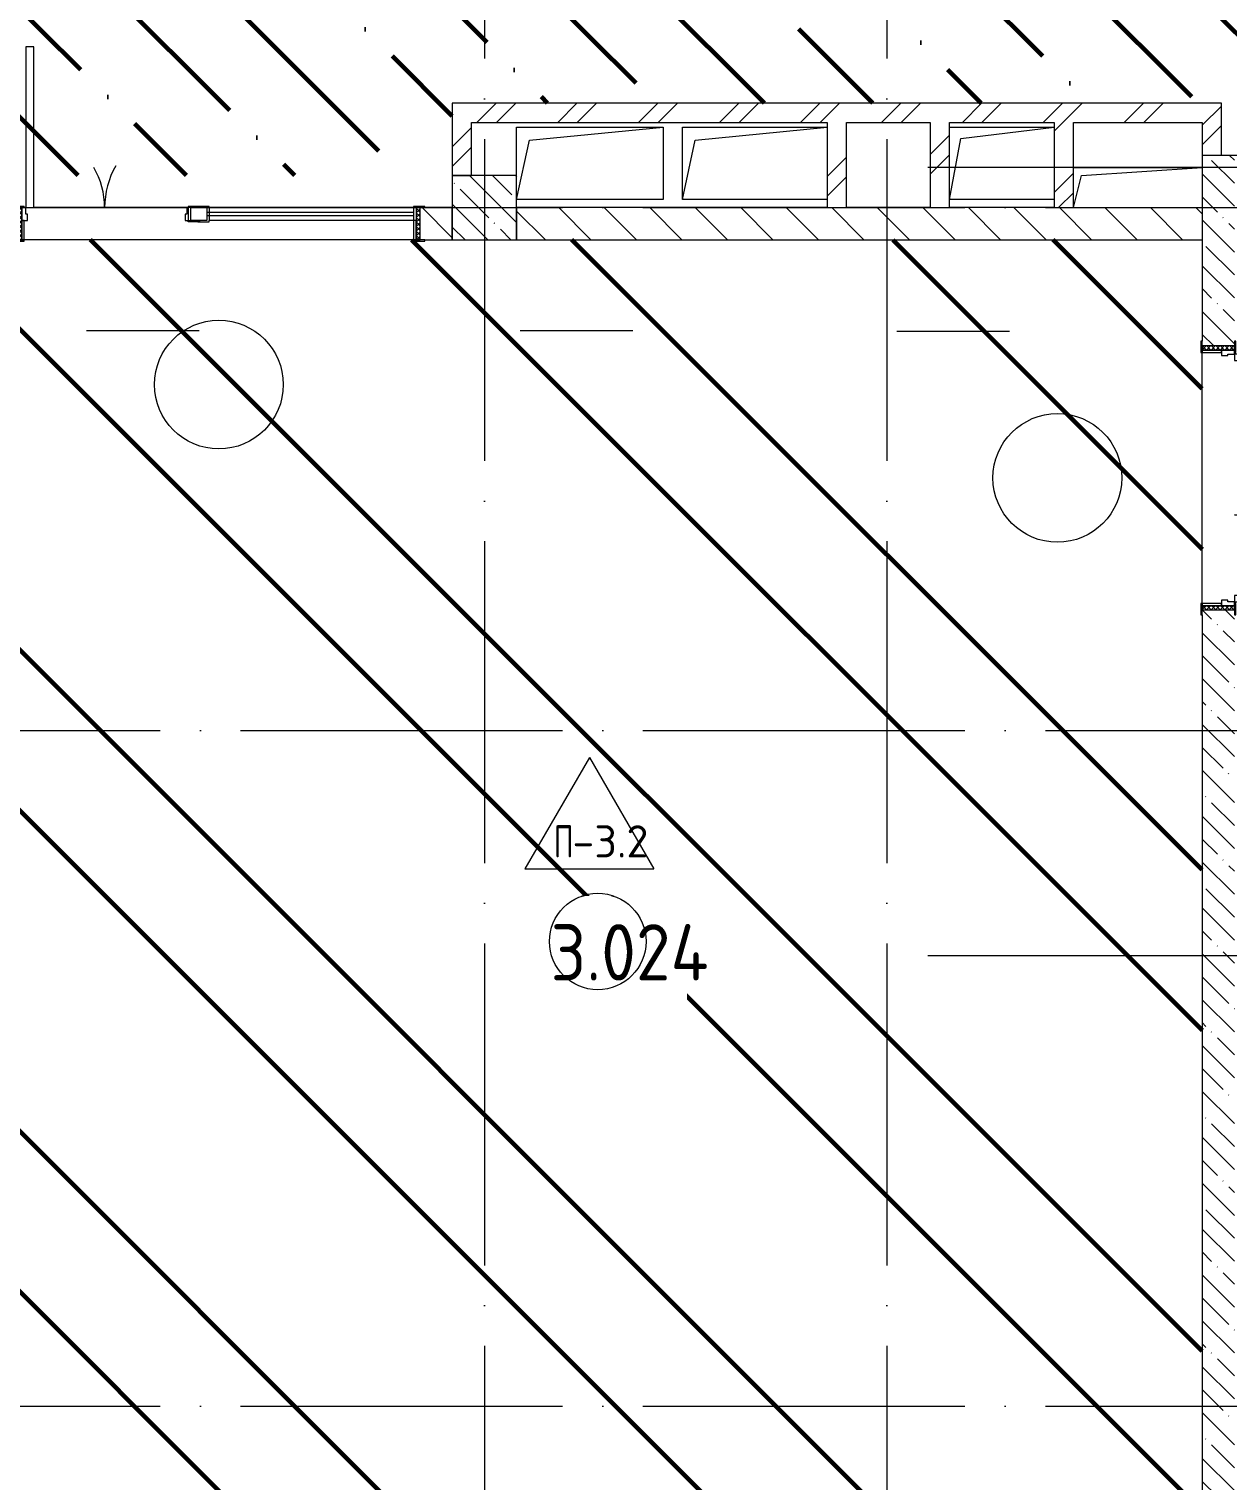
# Model space of a CAD drawing. Header units: millimetres. Extents: x -68946 to 288321, y -402657 to 324925.
# Drawn here: x 121923 to 129373, y -230695 to -221671 of the extents above; entities that cross this region are included whole.
import ezdxf

# ---------------------------------------------------------------- set-up
doc = ezdxf.new("R2010")
doc.units = ezdxf.units.MM
doc.linetypes.add('ADSK_Линия сетки', pattern=[2500, 2000, -250, 0, -250])
for name, color, linetype, lineweight in [('3.4) ПТ-1.2      4 вып', 1, 'Continuous', 60), ('3.4) ПТ-2.15    4 вып', 200, 'Continuous', 60), ('A-AREA-____-IDEN', 250, 'Continuous', 9), ('A-DETL-GENF-OTLN', 250, 'Continuous', 5), ('A-DOOR-____-IDEN', 31, 'Continuous', 9), ('A-DOOR-____-MCUT', 250, 'Continuous', 5), ('A-DOOR-____-OTLN', 250, 'Continuous', 5), ('A-DOOR-FRAM-MCUT', 31, 'Continuous', 5), ('A-DOOR-FRAM-OTLN', 31, 'Continuous', 5), ('A-DOOR-GLAZ-MCUT', 31, 'Continuous', 5), ('A-FLOR-____-IDEN', 11, 'Continuous', 9), ('A-FLOR-____-OTLN', 192, 'Continuous', 9), ('A-GLAZ-____-OTLN', 250, 'Continuous', 5), ('A-WALL-____-MCUT', 250, 'Continuous', 13), ('A-WALL-____-PATT', 250, 'Continuous', 13), ('I-WALL-____-OTLN', 250, 'Continuous', 9), ('S-COLS-____-IDEN', 171, 'Continuous', 9), ('S-COLS-____-MCUT', 250, 'Continuous', 25), ('S-COLS-____-OTLN', 250, 'Continuous', 9), ('S-GRID-____-OTLN', 250, 'Continuous', 9)]:
    doc.layers.add(name, color=color, linetype=linetype, lineweight=lineweight)
doc.styles.add('ISOCPEUR_1', font='isocpeur.ttf', dxfattribs={"width": 0.9, "height": 250})
doc.styles.add('ISOCPEUR_2', font='isocpeur.ttf', dxfattribs={"height": 160})
pattern_1 = [(135, (28052.9, -258555.93), (-141.42136, -141.42136), [])]
pattern_2 = [(45, (28052.9, -258555.93), (-251.4472, 251.4472), []), (45, (28052.9, -258174.93), (-251.4472, 251.4472), [])]
pattern_3 = [(135, (28052.9, -258555.93), (-142.5612, -142.5612), []), (135, (28195.47, -258555.93), (-142.5612, -142.5612), [252.016, -50.403, 3.353, -47.05])]

# ---------------------------------------------------------------- blocks, each defined once
blk = doc.blocks.new('Дверь_СКБ_2Ст_Фрамуга2 - Н_ВВ-3_2500x2600h_Учебные помещения_Фрамуга слева-V1-АР1_Маркировочный план 3 этажа секция 2_3')
at = {"layer": 'A-DOOR-____-OTLN'}
h = blk.add_hatch(dxfattribs=at)
h.set_pattern_fill('FP_3', color=256, style=0, pattern_type=2)
h.set_pattern_definition([(135, (1051.41, 164.685), (-14.1421, -14.1421), []), (225, (1051.41, 164.685), (14.1421, -14.1421), [])])
h.paths.add_polyline_path([(1237.5, 100), (1237.5, -100), (1262.5, -100), (1262.5, 100)])
at = {"layer": 'A-DOOR-FRAM-OTLN'}
h = blk.add_hatch(dxfattribs=at)
h.set_pattern_fill('FP_4', color=256, style=0, pattern_type=2)
h.set_pattern_definition([(45, (-1071.384, 164.685), (-14.1421, 14.1421), []), (135, (-1071.384, 164.685), (-14.1421, -14.1421), [])])
h.paths.add_polyline_path([(-1237.5, -100), (-1212.5, -100), (-1212.5, 100), (-1237.5, 100)])
at = {"layer": 'A-DOOR-____-MCUT'}
for p, q in [((-1187.5, 1100), (-1187.5, 100)), ((-1137.5, 1100), (-1187.5, 1100)), ((-1137.5, 100), (-1137.5, 1100)), ((-1187.5, 100), (-1137.5, 100))]:
    blk.add_line(p, q, dxfattribs=at)
at = {"layer": 'A-DOOR-____-OTLN'}
for centre, radius, start, end in [((-1197.5, 100), 500, 360, 30), ((-177.5, 100), 520, 150, 180)]:
    blk.add_arc(centre, radius, start, end, dxfattribs=at)
at = {"layer": 'A-DOOR-FRAM-MCUT'}
for p, q in [((-1197.5, 108), (-1267.5, 108)), ((-1267.5, 108), (-1267.5, 100)), ((-1267.5, 100), (-1197.5, 100)), ((-1212.5, 100), (-1237.5, 100)), ((-1237.5, 100), (-1237.5, -100)), ((-1187.5, 100), (-1212.5, 100)), ((-1212.5, 100), (-1212.5, 20)), ((-1212.5, -100), (-1212.5, 100)), ((-1197.5, 100), (-1197.5, 108)), ((-1187.5, 60), (-1187.5, 100)), ((-187.5, 100), (-187.5, 60)), ((-162.5, 100), (-187.5, 100)), ((-177.5, 108), (-177.5, 100)), ((-107.5, 108), (-177.5, 108)), ((-177.5, 100), (-177.5, 20)), ((-62.5, 100), (-162.5, 100)), ((-162.5, 20), (-162.5, 100)), ((-162.5, 20), (-162.5, 100)), ((-117.5, 108), (-117.5, 100)), ((-47.5, 108), (-117.5, 108)), ((-107.5, 100), (-107.5, 108)), ((-62.5, 100), (-62.5, 20)), ((-47.5, 100), (-47.5, 108)), ((-47.5, 100), (-47.5, 20)), ((-47.5, 100), (1237.5, 100)), ((1292.5, 108), (1222.5, 108)), ((1222.5, 108), (1222.5, 100)), ((1222.5, 100), (1222.5, 20)), ((1222.5, 100), (1292.5, 100)), ((1237.5, 100), (1237.5, 20)), ((1262.5, 100), (1237.5, 100)), ((1237.5, 100), (1237.5, -100)), ((1262.5, -100), (1262.5, 100)), ((1292.5, 100), (1292.5, 108)), ((-1212.5, 20), (-1177.5, 20)), ((-1197.5, 20), (-1212.5, 20)), ((-1212.5, 20), (-1212.5, -100)), ((-1197.5, -100), (-1197.5, 20)), ((-1177.5, 60), (-1187.5, 60)), ((-1177.5, 20), (-1177.5, 60)), ((-187.5, 60), (-197.5, 60)), ((-197.5, 60), (-197.5, 20)), ((-197.5, 20), (-162.5, 20)), ((-177.5, 12), (-177.5, 20)), ((-107.5, 12), (-177.5, 12)), ((-62.5, 20), (-162.5, 20)), ((-117.5, 20), (-117.5, 12)), ((-117.5, 12), (-47.5, 12)), ((-107.5, 20), (-107.5, 12)), ((-47.5, 12), (-47.5, 20)), ((1237.5, 20), (-47.5, 20)), ((1237.5, 20), (1222.5, 20)), ((1222.5, 20), (1222.5, -100)), ((1237.5, -100), (1237.5, 20)), ((-1197.5, -100), (-1267.5, -100)), ((-1267.5, -100), (-1267.5, -108)), ((-1267.5, -108), (-1197.5, -108)), ((-1237.5, -100), (-1212.5, -100)), ((-1212.5, -100), (-1197.5, -100)), ((-1197.5, -108), (-1197.5, -100)), ((1222.5, -100), (1237.5, -100)), ((1292.5, -100), (1222.5, -100)), ((1222.5, -100), (1222.5, -108)), ((1222.5, -108), (1292.5, -108)), ((1237.5, -100), (1262.5, -100)), ((1292.5, -108), (1292.5, -100))]:
    blk.add_line(p, q, dxfattribs=at)
at = {"layer": 'A-DOOR-GLAZ-MCUT'}
for p, q in [((1222.5, 70), (-62.5, 70)), ((1222.5, 50), (-62.5, 50))]:
    blk.add_line(p, q, dxfattribs=at)
blk = doc.blocks.new('Дверь_СКБ_2Ст_Внутренняя1 - Н_Д-1_1п_1640x2100h_ЛК-42630921-АР1_Маркировочный план 3 этажа секция 2_3')
at = {"layer": 'A-DOOR-____-OTLN'}
h = blk.add_hatch(dxfattribs=at)
h.set_pattern_fill('FP_46', color=256, style=0, pattern_type=2)
h.set_pattern_definition([(135, (1481.41, 164.685), (-14.14214, -14.14214), []), (225, (1481.41, 164.685), (14.14214, -14.14214), [])])
h.paths.add_polyline_path([(832.5, 100), (807.5, 100), (807.5, -100), (832.5, -100), (832.5, 30.7)])
at = {"layer": 'A-DOOR-FRAM-OTLN'}
h = blk.add_hatch(dxfattribs=at)
h.set_pattern_fill('FP_47', color=256, style=0, pattern_type=2)
h.set_pattern_definition([(45, (-641.384, 164.685), (-14.1421, 14.1421), []), (135, (-641.384, 164.685), (-14.1421, -14.1421), [])])
h.paths.add_polyline_path([(-782.5, -100), (-782.5, 100), (-807.5, 100), (-807.5, -100)])
at = {"layer": 'A-DOOR-____-MCUT'}
for p, q in [((-757.5, 1100), (-757.5, 100)), ((-717.5, 1100), (-757.5, 1100)), ((-717.5, 100), (-717.5, 1100)), ((782.5, 640), (742.5, 640)), ((742.5, 640), (742.5, 100)), ((782.5, 100), (782.5, 640)), ((-757.5, 100), (-717.5, 100)), ((742.5, 100), (782.5, 100))]:
    blk.add_line(p, q, dxfattribs=at)
at = {"layer": 'A-DOOR-____-OTLN'}
for centre, radius, start, end in [((-757.5, 100), 1000, 0, 90), ((782.5, 100), 540, 90, 180)]:
    blk.add_arc(centre, radius, start, end, dxfattribs=at)
at = {"layer": 'A-DOOR-FRAM-MCUT'}
for p, q in [((-767.5, 108), (-837.5, 108)), ((-837.5, 108), (-837.5, 100)), ((-837.5, 100), (-767.5, 100)), ((-782.5, 100), (-807.5, 100)), ((-807.5, 100), (-807.5, -100)), ((-757.5, 100), (-782.5, 100)), ((-782.5, 100), (-782.5, 20)), ((-782.5, -100), (-782.5, 100)), ((-767.5, 100), (-782.5, 100)), ((-782.5, 100), (-782.5, 99)), ((-782.5, 99), (-767.5, 99)), ((-767.5, 100), (-767.5, 108)), ((-767.5, 99), (-767.5, 100)), ((-757.5, 60), (-757.5, 100)), ((782.5, 100), (782.5, 60)), ((807.5, 100), (782.5, 100)), ((862.5, 108), (792.5, 108)), ((792.5, 108), (792.5, 100)), ((807.5, 100), (792.5, 100)), ((792.5, 100), (792.5, 99)), ((792.5, 100), (862.5, 100)), ((792.5, 99), (807.5, 99)), ((807.5, 20), (807.5, 100)), ((832.5, 100), (807.5, 100)), ((807.5, 100), (807.5, -100)), ((807.5, 99), (807.5, 100)), ((832.5, -100), (832.5, 100)), ((862.5, 100), (862.5, 108)), ((-782.5, 20), (-747.5, 20)), ((-767.5, 20), (-782.5, 20)), ((-782.5, 20), (-782.5, -100)), ((-767.5, -100), (-767.5, 20)), ((-747.5, 60), (-757.5, 60)), ((-747.5, 20), (-747.5, 60)), ((782.5, 60), (772.5, 60)), ((772.5, 60), (772.5, 20)), ((772.5, 20), (807.5, 20)), ((807.5, 20), (792.5, 20)), ((792.5, 20), (792.5, -100)), ((807.5, -100), (807.5, 20)), ((-767.5, -100), (-837.5, -100)), ((-837.5, -100), (-837.5, -108)), ((-837.5, -108), (-767.5, -108)), ((-807.5, -100), (-782.5, -100)), ((-782.5, -100), (-767.5, -100)), ((-767.5, -108), (-767.5, -100)), ((792.5, -100), (807.5, -100)), ((862.5, -100), (792.5, -100)), ((792.5, -100), (792.5, -108)), ((792.5, -108), (862.5, -108)), ((807.5, -100), (832.5, -100)), ((862.5, -108), (862.5, -100))]:
    blk.add_line(p, q, dxfattribs=at)
blk = doc.blocks.new('_Wn_-As_OpeningMEP_floor__Rectangular - _Wn_-As_OpeningMEP_floor__Rectangular-32467007-АР1_Маркировочный план 3 этажа секция 2_3')
at = {"layer": 'A-DETL-GENF-OTLN', "lineweight": 5}
for p, q in [((-375, 195), (455, 275)), ((-455, -175), (-375, 195))]:
    blk.add_line(p, q, dxfattribs=at)
blk = doc.blocks.new('_Wn_-As_OpeningMEP_floor__Rectangular - _Wn_-As_OpeningMEP_floor__Rectangular-32466824-АР1_Маркировочный план 3 этажа секция 2_3')
at = {"layer": 'A-DETL-GENF-OTLN', "lineweight": 5}
for p, q in [((-370.3, 195.3), (450, 275)), ((-450, -175), (-370.3, 195.3))]:
    blk.add_line(p, q, dxfattribs=at)
blk = doc.blocks.new('_Wn_-As_OpeningMEP_floor__Rectangular - _Wn_-As_OpeningMEP_floor__Rectangular-32476413-АР1_Маркировочный план 3 этажа секция 2_3')
at = {"layer": 'A-DETL-GENF-OTLN', "lineweight": 5}
for p, q in [((-400, -75), (-350, 125)), ((-350, 125), (400, 175))]:
    blk.add_line(p, q, dxfattribs=at)
blk = doc.blocks.new('_Wn_-As_OpeningMEP_floor__Rectangular - _Wn_-As_OpeningMEP_floor__Rectangular-35635473-АР1_Маркировочный план 3 этажа секция 2_3')
at = {"layer": 'A-DETL-GENF-OTLN', "lineweight": 5}
for p, q in [((-253.9, 203.9), (325, 275)), ((-325, -175), (-253.9, 203.9))]:
    blk.add_line(p, q, dxfattribs=at)
blk = doc.blocks.new('AAR_СКБ_Марка_Помещения_мал - Номер-28977439-АР1_Маркировочный план 3 этажа секция 2_3')
at = {"layer": 'A-AREA-____-IDEN'}
blk.add_circle((-0.028, 0), 3, dxfattribs=at)
blk = doc.blocks.new('AAR_СКБ_Марка_Перекрытия - Марка пола-17325028-АР1_Маркировочный план 3 этажа секция 2_3')
at = {"layer": 'A-FLOR-____-IDEN'}
for p, q in [((0, 6.932), (-4.002, 0)), ((0, 6.932), (4.002, 0)), ((-4.002, 0), (4.002, 0))]:
    blk.add_line(p, q, dxfattribs=at)
blk = doc.blocks.new('ADSK_Марка_Дверь - Типоразмер_ADSK_Марка-30565456-АР1_Маркировочный план 3 этажа секция 2_3')
at = {"layer": 'A-DOOR-____-IDEN'}
blk.add_circle((0, 0), 4, dxfattribs=at)
blk = doc.blocks.new('ADSK_Марка_НесущаяКолонна - Экземлпляр_ADSK_Марка-38501749-АР2_План фахверков внутренних ограждающих конструкций на отм_ _8_400_ Секция 2_ 3')
at = {"layer": 'S-COLS-____-IDEN'}
blk.add_line((-3.5, 0), (3.5, 0), dxfattribs=at)

msp = doc.modelspace()

# ---------------------------------------------------------------- hatches: boundary and pattern name
at = {"layer": '3.4) ПТ-1.2      4 вып'}
h = msp.add_hatch(dxfattribs=at)
h.set_pattern_fill('ANSI32', color=256, scale=222, angle=90)
h.paths.add_polyline_path([(129212.9057, -222980.9286), (121452.9061, -222980.9286), (121452.9061, -232130.9286), (129212.9057, -232130.9286)])
at = {"layer": '3.4) ПТ-2.15    4 вып'}
h = msp.add_hatch(dxfattribs=at)
h.set_pattern_fill('ANSI36', color=256, scale=150, angle=90)
h.paths.add_polyline_path([(136922.9066, -218780.9286), (97552.9057, -218780.9286), (97552.9057, -222580.9286), (118362.9063, -222580.9286), (118362.9063, -222130.9056), (121722.9057, -222130.9056), (121722.9057, -222580.9286), (124552.9057, -222580.9286), (124552.9057, -222130.9883), (129331.7151, -222130.9883), (129331.7151, -222580.9286), (136922.9066, -222580.9286)])
at = {"layer": 'A-WALL-____-PATT', "lineweight": 15}
h = msp.add_hatch(dxfattribs=at)
h.set_pattern_fill('FP_2', color=256, style=0, pattern_type=2)
h.set_pattern_definition(pattern_2)
h.paths.add_polyline_path([(126065.587, -222250.9883), (129212.9057, -222250.9883), (129212.9057, -222130.9883), (124552.9057, -222131.0157), (124553.0251, -222250.9883), (125946.5082, -222250.9883)])
h = msp.add_hatch(dxfattribs=at)
h.set_pattern_fill('FP_2', color=256, style=0, pattern_type=2)
h.set_pattern_definition(pattern_2)
h.paths.add_polyline_path([(129332.9057, -222455.9292), (129332.9057, -222130.9883), (129212.9057, -222130.9883), (129212.9057, -222455.9292)])
h = msp.add_hatch(dxfattribs=at)
h.set_pattern_fill('FP_2', color=256, style=0, pattern_type=2)
h.set_pattern_definition(pattern_2)
h.paths.add_polyline_path([(124553.0251, -222580.9286), (124672.9057, -222580.9286), (124672.9057, -222250.9883), (124552.9057, -222250.9883), (124552.9057, -222580.9286)])
h = msp.add_hatch(dxfattribs=at)
h.set_pattern_fill('FP_2', color=256, style=0, pattern_type=2)
h.set_pattern_definition(pattern_2)
h.paths.add_polyline_path([(126882.9057, -222780.9286), (127002.9057, -222780.9286), (127002.9057, -222250.9883), (126882.9057, -222250.9883), (126882.9057, -222730.9286)])
h = msp.add_hatch(dxfattribs=at)
h.set_pattern_fill('FP_2', color=256, style=0, pattern_type=2)
h.set_pattern_definition(pattern_2)
h.paths.add_polyline_path([(127642.9057, -222780.9286), (127642.9057, -222250.9883), (127522.9057, -222250.9883), (127522.9057, -222780.9286)])
h = msp.add_hatch(dxfattribs=at)
h.set_pattern_fill('FP_2', color=256, style=0, pattern_type=2)
h.set_pattern_definition(pattern_2)
h.paths.add_polyline_path([(128292.9057, -222780.9286), (128412.9057, -222780.9286), (128412.9057, -222250.9883), (128292.9057, -222250.9883), (128292.9057, -222773.1364)])
h = msp.add_hatch(dxfattribs=at)
h.set_pattern_fill('FP_19', color=256, style=0, pattern_type=2)
h.set_pattern_definition(pattern_3)
h.paths.add_polyline_path([(129412.8162, -232330.8689), (129412.9057, -232330.8689), (129412.9057, -225280.9608), (129212.9057, -225280.9608), (129212.9057, -232330.8689), (129412.7566, -232330.8689)])
h.paths.add_polyline_path([(129257.8747, -223640.9608), (129412.9057, -223640.9608), (129412.9057, -222455.9292), (129212.9057, -222455.9292), (129212.9057, -223640.9608)])
h = msp.add_hatch(dxfattribs=at)
h.set_pattern_fill('FP_1', color=256, style=0, pattern_type=2)
h.set_pattern_definition(pattern_1)
h.paths.add_polyline_path([(120805.0582, -222980.9286), (121852.9057, -222980.9286), (121852.9057, -222780.9286), (120802.9057, -222780.9286), (120802.9057, -222980.9286)])
h.paths.add_polyline_path([(124352.9057, -222980.9286), (124552.9057, -222980.9286), (124552.9057, -222780.9286), (124352.9057, -222780.9286), (124352.9057, -222914.3094)])
h = msp.add_hatch(dxfattribs=at)
h.set_pattern_fill('FP_1', color=256, style=0, pattern_type=2)
h.set_pattern_definition(pattern_1)
h.paths.add_polyline_path([(126204.196, -222980.9286), (129212.9057, -222980.9286), (129212.9057, -222780.9286), (124952.9057, -222780.9286), (124952.9057, -222980.9286), (126091.9379, -222980.9286)])
at = {"layer": 'S-COLS-____-OTLN', "lineweight": 5}
h = msp.add_hatch(dxfattribs=at)
h.set_pattern_fill('FP_19', color=256, style=0, pattern_type=2)
h.set_pattern_definition(pattern_3)
h.paths.add_polyline_path([(124922.9057, -222980.9286), (124952.9057, -222980.9286), (124952.9057, -222580.9286), (124552.9057, -222580.9286), (124552.9057, -222980.9286)])

# ---------------------------------------------------------------- linework, layer by layer
at = {"layer": 'A-FLOR-____-OTLN', "lineweight": 5}
for p, q in [((124952.9057, -222580.9286), (124952.9057, -222280.9286)), ((124952.9057, -222280.9286), (125862.9057, -222280.9286)), ((125862.9057, -222280.9286), (125862.9057, -222730.9286)), ((125982.9057, -222730.9286), (125982.9057, -222280.9286)), ((125982.9057, -222280.9286), (126882.9057, -222280.9286)), ((127642.9057, -222280.9286), (128292.9057, -222280.9286)), ((128412.9057, -222530.9286), (129212.9057, -222530.9286)), ((122902.9057, -222780.9286), (121952.9057, -222780.9286)), ((121952.9057, -222780.9286), (122902.9057, -222780.9286)), ((124312.9057, -222780.9286), (122927.9057, -222780.9286)), ((122927.9057, -222780.9286), (124312.9057, -222780.9286)), ((125862.9057, -222730.9286), (124952.9057, -222730.9286)), ((126882.9057, -222730.9286), (125982.9057, -222730.9286)), ((128292.9057, -222730.9286), (127642.9057, -222730.9286))]:
    msp.add_line(p, q, dxfattribs=at)
at = {"layer": 'A-WALL-____-MCUT', "color": 7, "lineweight": 15}
for p, q in [((129332.9057, -222130.9883), (124552.9057, -222130.9883)), ((124552.9057, -222130.9883), (124552.9057, -222580.9286)), ((129332.9057, -222455.9292), (129332.9057, -222130.9883)), ((124672.9057, -222250.9883), (126882.9057, -222250.9883)), ((124672.9057, -222580.9286), (124672.9057, -222250.9883)), ((126882.9057, -222250.9883), (126882.9057, -222780.9286)), ((127002.9057, -222250.9883), (127522.9057, -222250.9883)), ((127002.9057, -222780.9286), (127002.9057, -222250.9883)), ((127522.9057, -222250.9883), (127522.9057, -222780.9286)), ((127642.9057, -222250.9883), (128292.9057, -222250.9883)), ((127642.9057, -222780.9286), (127642.9057, -222250.9883)), ((128292.9057, -222250.9883), (128292.9057, -222780.9286)), ((128412.9057, -222250.9883), (129212.9057, -222250.9883)), ((128412.9057, -222780.9286), (128412.9057, -222250.9883)), ((129212.9057, -222250.9883), (129212.9057, -222455.9292)), ((124552.9057, -222580.9286), (124672.9057, -222580.9286)), ((124552.9057, -222780.9286), (124382.9057, -222780.9286)), ((126882.9057, -222780.9286), (124952.9057, -222780.9286)), ((124952.9057, -222780.9286), (124952.9057, -222980.9286)), ((127522.9057, -222780.9286), (127002.9057, -222780.9286)), ((128292.9057, -222780.9286), (127642.9057, -222780.9286)), ((124382.9057, -222980.9286), (124552.9057, -222980.9286)), ((124952.9057, -222980.9286), (129212.9057, -222980.9286))]:
    msp.add_line(p, q, dxfattribs=at)
at = {"layer": 'A-WALL-____-MCUT', "color": 250, "lineweight": 15}
for p, q in [((129212.9057, -222455.9292), (129212.9057, -223610.9608)), ((130202.9063, -222455.9292), (129332.9057, -222455.9292)), ((129212.9057, -225310.9608), (129212.9057, -232330.8689))]:
    msp.add_line(p, q, dxfattribs=at)
at = {"layer": 'A-WALL-____-MCUT', "lineweight": 15}
for p, q in [((129332.9057, -222455.9292), (129212.9057, -222455.9292)), ((124552.9057, -222980.9286), (124552.9057, -222780.9286)), ((126882.9057, -222780.9286), (127002.9057, -222780.9286)), ((127522.9057, -222780.9286), (127642.9057, -222780.9286))]:
    msp.add_line(p, q, dxfattribs=at)
at = {"layer": 'I-WALL-____-OTLN', "lineweight": 15}
for p, q in [((121952.9057, -222780.9286), (122902.9057, -222780.9286)), ((122927.9057, -222780.9286), (124312.9057, -222780.9286)), ((124312.9057, -222980.9286), (121892.9057, -222980.9286)), ((129212.9057, -225240.9608), (129212.9057, -223680.9608))]:
    msp.add_line(p, q, dxfattribs=at)
at = {"layer": 'S-COLS-____-MCUT', "lineweight": 5}
for p, q in [((124952.9057, -222580.9286), (124552.9057, -222580.9286)), ((124552.9057, -222580.9286), (124552.9057, -222780.9286)), ((124952.9057, -222980.9286), (124952.9057, -222580.9286)), ((124552.9057, -222980.9286), (124952.9057, -222980.9286))]:
    msp.add_line(p, q, dxfattribs=at)
at = {"layer": 'S-COLS-____-OTLN', "lineweight": 5}
msp.add_line((124552.9057, -222780.9286), (124552.9057, -222980.9286), dxfattribs=at)
at = {"layer": 'S-GRID-____-OTLN', "linetype": 'ADSK_Линия сетки'}
for p, q in [((124752.9057, -197353.9241), (124752.9057, -262294.7685)), ((127252.9057, -197353.9241), (127252.9057, -262294.7685)), ((184510.8783, -222530.9286), (127372.9057, -222530.9286)), ((93236.8325, -222780.9286), (181888.5828, -222780.9286)), ((93236.8325, -226030.9286), (181748.3453, -226030.9286)), ((184510.8783, -227430.9286), (127372.9057, -227430.9286)), ((93236.8325, -230230.9286), (181748.3453, -230230.9286))]:
    msp.add_line(p, q, dxfattribs=at)

# ---------------------------------------------------------------- block references
at = {"layer": 'A-DOOR-____-IDEN', "xscale": 99.99999999999993, "yscale": 99.99999999999993, "zscale": 99.99999999999993}
for p in [(123102.9057, -223880.9286), (128312.9057, -224460.9608)]:
    msp.add_blockref('ADSK_Марка_Дверь - Типоразмер_ADSK_Марка-30565456-АР1_Маркировочный план 3 этажа секция 2_3', p, dxfattribs=at)
at = {"layer": 'A-DOOR-____-OTLN'}
msp.add_blockref('Дверь_СКБ_2Ст_Фрамуга2 - Н_ВВ-3_2500x2600h_Учебные помещения_Фрамуга слева-V1-АР1_Маркировочный план 3 этажа секция 2_3', (123090.4057, -222880.9286), dxfattribs=at)
at = {"layer": 'A-DOOR-____-OTLN', "rotation": 269.9999999999999}
msp.add_blockref('Дверь_СКБ_2Ст_Внутренняя1 - Н_Д-1_1п_1640x2100h_ЛК-42630921-АР1_Маркировочный план 3 этажа секция 2_3', (129312.9057, -224448.4608), dxfattribs=at)
at = {"layer": 'A-FLOR-____-IDEN', "xscale": 99.99999999999993, "yscale": 99.99999999999993, "zscale": 99.99999999999993}
msp.add_blockref('AAR_СКБ_Марка_Перекрытия - Марка пола-17325028-АР1_Маркировочный план 3 этажа секция 2_3', (125405.0085, -226891.424), dxfattribs=at)
at = {"layer": 'A-GLAZ-____-OTLN'}
for name, p in [('_Wn_-As_OpeningMEP_floor__Rectangular - _Wn_-As_OpeningMEP_floor__Rectangular-32467007-АР1_Маркировочный план 3 этажа секция 2_3', (125407.9057, -222555.9286)), ('_Wn_-As_OpeningMEP_floor__Rectangular - _Wn_-As_OpeningMEP_floor__Rectangular-32466824-АР1_Маркировочный план 3 этажа секция 2_3', (126432.9057, -222555.9286)), ('_Wn_-As_OpeningMEP_floor__Rectangular - _Wn_-As_OpeningMEP_floor__Rectangular-35635473-АР1_Маркировочный план 3 этажа секция 2_3', (127967.9057, -222555.9286)), ('_Wn_-As_OpeningMEP_floor__Rectangular - _Wn_-As_OpeningMEP_floor__Rectangular-32476413-АР1_Маркировочный план 3 этажа секция 2_3', (128812.9057, -222705.9286))]:
    msp.add_blockref(name, p, dxfattribs=at)
at = {"layer": 'S-COLS-____-IDEN', "xscale": 99.99999999999993, "yscale": 99.99999999999993, "zscale": 99.99999999999993}
for p in [(122631.1447, -223543.6958), (125325.7959, -223544.8839), (127664.551, -223547.8586)]:
    msp.add_blockref('ADSK_Марка_НесущаяКолонна - Экземлпляр_ADSK_Марка-38501749-АР2_План фахверков внутренних ограждающих конструкций на отм_ _8_400_ Секция 2_ 3', p, dxfattribs=at)

# ---------------------------------------------------------------- texts
at = {"layer": 'A-FLOR-____-IDEN', "char_height": 200, "attachment_point": 1, "style": 'ISOCPEUR_2'}
for s, insert, width in [('\\fISOCPEUR|b0|i0|c204|p34|;\\W.7;П', (125183.6735, -226620.0382), 140.295312), ('-3.2', (125299.4287, -226620.0382), 420.885937)]:
    msp.add_mtext(s, dxfattribs=dict(at, insert=insert, width=width))

# ---------------------------------------------------------------- next in the draw order: texts
at = {"layer": 'A-AREA-____-IDEN', "insert": (125163.8341, -227234.6641), "char_height": 350, "width": 673.4175, "attachment_point": 1, "style": 'ISOCPEUR_1', "bg_fill": 3, "box_fill_scale": 1.5, "bg_fill_color": 256, "bg_fill_transparency": 0}
msp.add_mtext('3.024', dxfattribs=at)

# ---------------------------------------------------------------- next in the draw order: block references
at = {"layer": 'A-AREA-____-IDEN', "xscale": 99.99999999999993, "yscale": 99.99999999999993, "zscale": 99.99999999999993}
msp.add_blockref('AAR_СКБ_Марка_Помещения_мал - Номер-28977439-АР1_Маркировочный план 3 этажа секция 2_3', (125459.7345, -227342.1496), dxfattribs=at)

doc.saveas('drawing.dxf')
